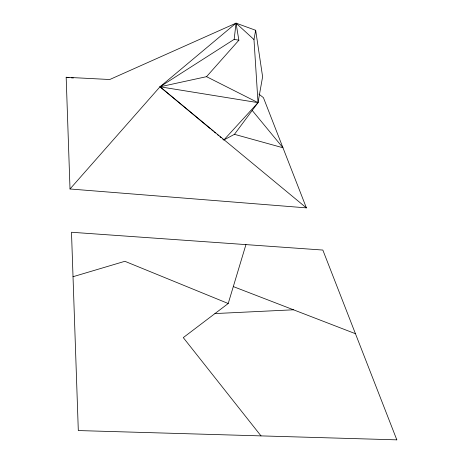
<?xml version="1.0" encoding="UTF-8"?>
<svg xmlns="http://www.w3.org/2000/svg" width="463" height="463" viewBox="0 0 463 463"><rect width="100%" height="100%" fill="white"/><g stroke="black" fill="none" stroke-linecap="round" stroke-linejoin="round"><path stroke-width="0.69" d="M258.892 94.099L263.424 97.652L306.396 207.875L70.011 188.985L160.007 86.789L234.162 39.361L236.037 23.15L255.674 30.286L262.608 76.754L258.018 102.647L234.457 134.322L223.849 139.982L222.738 139.056M223.849 139.982L258.018 102.647L253.979 39.534L255.674 30.286M261.005 435.886L183.279 337.614L228.213 303.508L245.946 244.609M210.526 128.882L160.007 86.789L206.539 76.667L238.867 40.229L236.037 23.15L109.731 79.52L66.174 77.269L70.011 188.985M306.396 207.875L160.007 86.789L236.037 23.15L253.979 39.534M73.021 276.718L124.877 261.3L228.213 303.508M214.959 313.567L293.478 309.793M66.174 77.269L69.045 77.57M71.198 77.79L73.357 78.016M160.007 86.789L258.018 102.647L206.539 76.667M234.162 39.361L238.867 40.229M234.457 134.322L282.962 147.766L252.179 110.391M233.306 286.58L355.445 333.701M211.637 129.808L213.304 131.191M214.41 132.117L215.521 133.043M217.188 134.432L218.299 135.358M219.966 136.741L221.071 137.667M396.826 439.85L78.305 430.561L71.493 232.252L322.838 250.055L396.826 439.85"/></g></svg>
